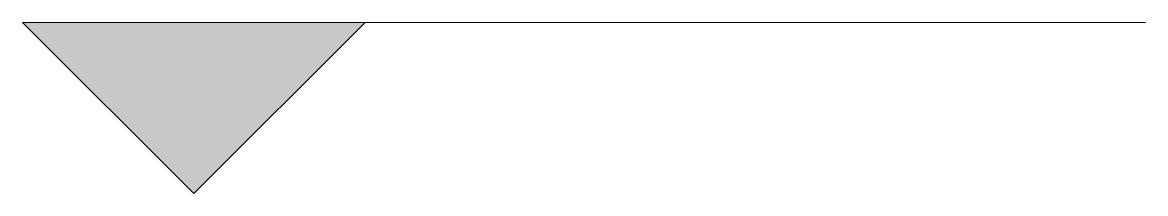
# Model space of a CAD drawing. Header units: metres. Extents: x -13.5 to 75, y 0 to 13.5.
import ezdxf

# ---------------------------------------------------------------- set-up
doc = ezdxf.new("R2010")
doc.units = ezdxf.units.M
doc.layers.add('A-DETL-GENF', color=92, linetype='Continuous', lineweight=18)

# ---------------------------------------------------------------- blocks, each defined once
blk = doc.blocks.new('00 hoogtesymbool - hoogtesymbool-3345042-00_0 Basismaterialen')
at = {"layer": 'A-DETL-GENF'}
blk.add_hatch(color=256, dxfattribs=at).paths.add_polyline_path([(0, 0), (13.5, 13.5), (-13.5, 13.5)])
for p, q in [((13.5, 13.5), (-13.5, 13.5)), ((-13.5, 13.5), (0, 0)), ((13.5, 13.5), (-13.5, 13.5)), ((-13.5, 13.5), (0, 0)), ((0, 0), (13.5, 13.5)), ((0, 0), (13.5, 13.5)), ((13.5, 13.5), (75, 13.5))]:
    blk.add_line(p, q, dxfattribs=at)

msp = doc.modelspace()

# ---------------------------------------------------------------- block references
msp.add_blockref('00 hoogtesymbool - hoogtesymbool-3345042-00_0 Basismaterialen', (0, 0))

doc.saveas('drawing.dxf')
